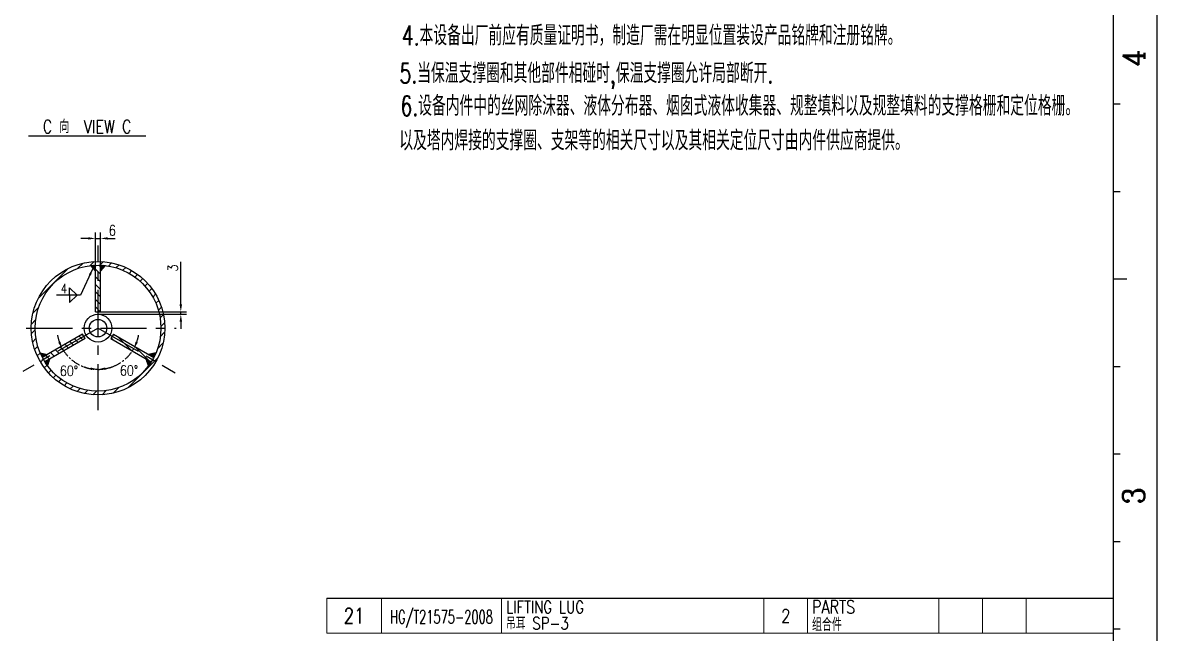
# Model space of a CAD drawing. Header units: millimetres. Extents: x 59416 to 141837, y 76647 to 89475.
# Drawn here: x 64432 to 68326, y 80520 to 82614 of the extents above; entities that cross this region are included whole.
import ezdxf
from ezdxf.enums import TextEntityAlignment as Align

# ---------------------------------------------------------------- set-up
doc = ezdxf.new("R2010")
doc.units = ezdxf.units.MM
doc.linetypes.add('CENTER', pattern=[50.8, 31.75, -6.35, 6.35, -6.35])
for name, color, linetype in [('1轮廓实线层', 7, 'Continuous'), ('2细线层', 4, 'Continuous'), ('3中心线层', 1, 'CENTER'), ('5剖面线层', 2, 'Continuous'), ('6文字层', 3, 'Continuous'), ('7标注层', 4, 'Continuous'), ('DATA', 4, 'Continuous'), ('DIM', 4, 'Continuous'), ('图框层', 7, 'Continuous')]:
    doc.layers.add(name, color=color, linetype=linetype)
doc.layers.add('文字', color=4, linetype='Continuous', lineweight=13)
doc.styles.add('JEREH', font='romans.shx', dxfattribs={"width": 0.7, "bigfont": 'hztxt.shx'})
doc.styles.add('ROMANC', font='romanc', dxfattribs={"width": 0.7, "height": 6})
doc.styles.add('TH_GBDIM', font='romans.shx', dxfattribs={"width": 0.8, "bigfont": 'gbcbig.shx'})
doc.dimstyles.new('TH_GBDIM', dxfattribs={"dimscale": 10, "dimtxt": 3.5, "dimasz": 2.5, "dimexe": 2, "dimexo": 0, "dimgap": 1.5, "dimtad": 1, "dimdec": 0, "dimzin": 0, "dimdsep": 46, "dimtxsty": 'TH_GBDIM', "dimcen": 2.5, "dimclrd": 130, "dimclre": 130, "dimclrt": 3, "dimadec": 0, "dimazin": 0, "dimtfac": 0.714286, "dimtdec": 0, "dimtmove": 0, "dimatfit": 3, "dimfxl": 1, "dimtzin": 0, "dimlwd": -1, "dimlwe": -1, "dimarcsym": 0})
pattern_1 = [(165, (73985.7502, 71868.8336), (-0.236664135, -0.883242576), [])]
pattern_2 = [(285, (68441.6691, 94464.6739), (0.883242576, 0.236664135), [])]
pattern_3 = [(135, (77736.5669, 78365.4387), (0.64657844, 0.64657844), [])]

# ---------------------------------------------------------------- blocks, each defined once
blk = doc.blocks.new('PC_PAPER_BLOCK')
at = {"layer": '2细线层'}
for p, q in [((220, 0), (220, -1.5)), ((240, 0), (240, -1.5)), ((260, 0), (260, -1.5)), ((280, 0), (280, -1.5)), ((300, 0), (300, -3)), ((320, 0), (320, -1.5)), ((340, 0), (340, -1.5)), ((-25, -10), (816, -10))]:
    blk.add_line(p, q, dxfattribs=at)
at = {"layer": '图框层'}
blk.add_line((0, 0), (806, 0), dxfattribs=at)
at = {"layer": '2细线层', "style": 'ROMANC', "width": 0.9}
for s, p in [('3', (248.5, -7.11)), ('4', (348.58, -7.11))]:
    blk.add_text(s, height=5, dxfattribs=at).set_placement(p)
blk = doc.blocks.new('*D786')
at = {"layer": '3中心线层', "color": 130, "transparency": 16777216}
for start, end in [(340.1471, 350.2942), (270, 330), (249.7058, 259.8529)]:
    blk.add_arc((64690.9, 81566.3), 141.3, start, end, dxfattribs=at)
for points in [[(64827.6, 81516.6), (64820, 81520.1), (64813.3, 81495.6)], [(64666.3, 81431.3), (64665.6, 81423), (64690.9, 81425)]]:
    blk.add_solid(points, dxfattribs=at)
at = {"layer": 'Defpoints', "color": 0, "transparency": 16777216}
for p in [(64690.9, 81850.1), (64690.9, 81566.3), (64739.2, 81433.5), (64956, 81413.2), (64690.9, 81284.5)]:
    blk.add_point(p, dxfattribs=at)
at = {"layer": '3中心线层', "color": 3, "transparency": 16777216, "insert": (64797.2, 81420.9), "char_height": 35, "attachment_point": 5, "style": 'TH_GBDIM'}
blk.add_mtext('60°', dxfattribs=at)
blk = doc.blocks.new('*D787')
at = {"layer": '3中心线层', "color": 130, "transparency": 16777216}
for start, end in [(189.6851, 199.8425), (210, 270), (280.1575, 290.3149)]:
    blk.add_arc((64690.9, 81566.3), 141.2, start, end, dxfattribs=at)
for points in [[(64561.8, 81520.1), (64554.3, 81516.6), (64568.6, 81495.7)], [(64716.1, 81423.2), (64715.4, 81431.5), (64690.9, 81425.1)]]:
    blk.add_solid(points, dxfattribs=at)
at = {"layer": 'Defpoints', "color": 0, "transparency": 16777216}
for p in [(64690.9, 81850.1), (64690.9, 81566.3), (64432.4, 81417.1), (64642.6, 81433.6), (64690.9, 81284.5)]:
    blk.add_point(p, dxfattribs=at)
at = {"layer": '3中心线层', "color": 3, "transparency": 16777216, "insert": (64591, 81419.8), "char_height": 35, "attachment_point": 5, "style": 'TH_GBDIM'}
blk.add_mtext('60°', dxfattribs=at)
blk = doc.blocks.new('*D788')
at = {"layer": '1轮廓实线层', "color": 130, "transparency": 16777216}
for p, q in [((64682.2, 81782.1), (64682.2, 81894)), ((64699.5, 81782.1), (64699.5, 81894)), ((64657.2, 81874), (64632.2, 81874)), ((64682.2, 81874), (64699.5, 81874)), ((64724.5, 81874), (64749.5, 81874))]:
    blk.add_line(p, q, dxfattribs=at)
for points in [[(64657.2, 81878.2), (64657.2, 81869.9), (64682.2, 81874)], [(64724.5, 81878.2), (64724.5, 81869.9), (64699.5, 81874)]]:
    blk.add_solid(points, dxfattribs=at)
at = {"layer": 'Defpoints', "color": 0, "transparency": 16777216}
for p in [(64699.5, 81874), (64682.2, 81782.1), (64699.5, 81782.1)]:
    blk.add_point(p, dxfattribs=at)
at = {"layer": '1轮廓实线层', "color": 3, "transparency": 16777216, "insert": (64740, 81901.5), "char_height": 35, "attachment_point": 5, "style": 'TH_GBDIM'}
blk.add_mtext('6{}{}', dxfattribs=at)
blk = doc.blocks.new('*D789')
at = {"layer": '1轮廓实线层', "color": 130, "transparency": 16777216}
for p, q in [((64975, 81647.5), (64975, 81793.6)), ((64690.9, 81622.5), (64995, 81622.5)), ((64690.9, 81613.8), (64995, 81613.8)), ((64975, 81613.8), (64975, 81622.5)), ((64975, 81588.8), (64975, 81563.8))]:
    blk.add_line(p, q, dxfattribs=at)
for points in [[(64970.9, 81647.5), (64979.2, 81647.5), (64975, 81622.5)], [(64970.9, 81588.8), (64979.2, 81588.8), (64975, 81613.8)]]:
    blk.add_solid(points, dxfattribs=at)
at = {"layer": 'Defpoints', "color": 0, "transparency": 16777216}
for p in [(64690.9, 81622.5), (64690.9, 81613.8), (64975, 81613.8)]:
    blk.add_point(p, dxfattribs=at)
at = {"layer": '1轮廓实线层', "color": 3, "transparency": 16777216, "insert": (64947.5, 81772.3), "char_height": 35, "attachment_point": 5, "rotation": 90, "style": 'TH_GBDIM'}
blk.add_mtext('3{}{}', dxfattribs=at)
blk = doc.blocks.new('PC_MXB_BLOCK')
at = {"layer": '2细线层'}
blk.add_line((-180, 8), (0, 8), dxfattribs=at)
blk.add_line((-180, 8), (0, 8), dxfattribs=at)
at = {"layer": '文字'}
for p, q in [((-180, 8), (0, 8)), ((-167.5, 8), (-167.5, 0)), ((-140, 8), (-140, 0)), ((-80, 8), (-80, 0)), ((-70, 8), (-70, 0)), ((-40, 8), (-40, 0)), ((-30, 8), (-30, 0)), ((-20, 8), (-20, 0)), ((-180, 0), (0, 0)), ((-180, 0), (0, 0))]:
    blk.add_line(p, q, dxfattribs=at)
blk.add_lwpolyline([(-180, 0), (-180, 8)], dxfattribs=at)
at = {"layer": '6文字层', "style": 'TH_GBDIM', "width": 4.384761}
blk.add_attdef('材料上', text='', height=3, rotation=359.9009, dxfattribs=at).set_placement((-69, 4.55), (-41, 4.5), align=Align.FIT)
at = {"layer": '6文字层', "style": 'TH_GBDIM'}
for tag, height, width, p, p2 in [('序号', 3.5, 2.193548, (-179, 2.25), (-168.5, 2.25)), ('代号上', 3, 3.993092, (-166.5, 4.5), (-141, 4.5)), ('代号', 3, 5.727599, (-165.5, 2.25), (-142, 2.25)), ('名称英文', 2.8, 7.251333, (-139, 4.6), (-81, 4.6)), ('数量', 3, 1.918871, (-79, 2.5), (-71, 2.5)), ('材料', 3, 6.663167, (-69, 2.5), (-41, 2.5)), ('单重', 3, 2.379703, (-40, 2.7), (-30, 2.7)), ('总重', 3, 2.379703, (-30, 2.7), (-20, 2.7)), ('备注', 3, 4.759405, (-20, 2.7), (0, 2.7)), ('代号下', 3, 4.077601, (-166.5, 0.5), (-141, 0.5)), ('名称中文', 2.8, 7.251333, (-139, 0.88), (-81, 0.88)), ('材料下', 3, 4.477366, (-69, 0.5), (-41, 0.5))]:
    blk.add_attdef(tag, text='', height=height, dxfattribs=dict(at, width=width)).set_placement(p, p2, align=Align.FIT)

msp = doc.modelspace()

# ---------------------------------------------------------------- hatches: boundary and pattern name
at = {"layer": '5剖面线层'}
h = msp.add_hatch(dxfattribs=at)
h.set_pattern_fill('ANSI31', color=256, scale=7.2, style=0)
h.set_pattern_definition([(45, (50703.442, 80979.028), (-16.16446, 16.16446), [])])
h.paths.add_polyline_path([(64690.9, 81782.3), (64690.9, 81795.3, 0.414214), (64461.9, 81566.3), (64474.9, 81566.3, -0.414214)])
h.paths.add_polyline_path([(64474.9, 81566.3), (64461.9, 81566.3, 0.131652), (64492.6, 81451.8), (64503.8, 81458.3, -0.131652)])
h.paths.add_polyline_path([(64503.8, 81458.3), (64492.6, 81451.8, 0.267949), (64690.9, 81337.4), (64690.9, 81350.3, -0.267949)])
h.paths.add_polyline_path([(64889.1, 81451.8), (64877.9, 81458.3, -0.267949), (64690.9, 81350.3), (64690.9, 81337.4, 0.267949)])
h.paths.add_polyline_path([(64919.8, 81566.3), (64906.9, 81566.3, -0.131652), (64877.9, 81458.3), (64889.1, 81451.8, 0.131652)])
h.paths.add_polyline_path([(64690.9, 81795.3), (64690.9, 81782.3, -0.414214), (64906.9, 81566.3), (64919.8, 81566.3, 0.414214)])
h = msp.add_hatch(dxfattribs=at)
h.set_pattern_fill('ANSI31', color=256, scale=5.76, angle=90, style=0)
h.set_pattern_definition([(135, (50703.442, 80979.028), (-12.931569, -12.931569), [])])
h.paths.add_polyline_path([(64699.5, 81782.1, 0.010003), (64690.9, 81782.3), (64690.9, 81622.5), (64699.5, 81622.5)])
h.paths.add_polyline_path([(64690.9, 81782.3, 0.010003), (64682.2, 81782.1), (64682.2, 81622.5), (64690.9, 81622.5)])
h.paths.add_polyline_path([(64642.2, 81538.2), (64637.9, 81545.7), (64499.6, 81465.9, 0.010003), (64503.8, 81458.3)])
h.paths.add_polyline_path([(64646.5, 81530.8), (64642.2, 81538.2), (64503.8, 81458.3, 0.010003), (64508.3, 81450.9)])
h.paths.add_polyline_path([(64743.8, 81545.7), (64739.5, 81538.2), (64877.9, 81458.3, 0.010003), (64882.1, 81465.9)])
h.paths.add_polyline_path([(64739.5, 81538.2), (64735.2, 81530.8), (64873.4, 81450.9, 0.010003), (64877.9, 81458.3)])
h = msp.add_hatch(dxfattribs=at)
h.set_pattern_fill('ANSI31', color=256, scale=0.288, style=0)
h.set_pattern_definition(pattern_3)
h.paths.add_polyline_path([(64664.9, 81780.8, -0.020072), (64682.2, 81782.1), (64682.2, 81761.7)])
h = msp.add_hatch(dxfattribs=at)
h.set_pattern_fill('ANSI31', color=256, scale=0.288, style=0)
h.set_pattern_definition(pattern_3)
h.paths.add_polyline_path([(64716.8, 81780.8, 0.020072), (64699.5, 81782.1), (64699.5, 81761.7)])
h = msp.add_hatch(dxfattribs=at)
h.set_pattern_fill('ANSI31', color=256, scale=0.288, angle=120, style=0)
h.set_pattern_definition(pattern_1)
h.paths.add_polyline_path([(64492.2, 81481.5, 0.020072), (64499.6, 81465.9), (64517.3, 81476.1)])
h = msp.add_hatch(dxfattribs=at)
h.set_pattern_fill('ANSI31', color=256, scale=0.288, angle=120, style=0)
h.set_pattern_definition(pattern_1)
h.paths.add_polyline_path([(64508.3, 81450.9, 0.020072), (64518.1, 81436.6), (64526, 81461.1)])
h = msp.add_hatch(dxfattribs=at)
h.set_pattern_fill('ANSI31', color=256, scale=0.288, angle=-120, style=0)
h.set_pattern_definition(pattern_2)
h.paths.add_polyline_path([(64863.6, 81436.6, 0.020072), (64873.4, 81450.9), (64855.7, 81461.1)])
h = msp.add_hatch(dxfattribs=at)
h.set_pattern_fill('ANSI31', color=256, scale=0.288, angle=-120, style=0)
h.set_pattern_definition(pattern_2)
h.paths.add_polyline_path([(64882.1, 81465.9, 0.020072), (64889.5, 81481.5), (64864.4, 81476.1)])

# ---------------------------------------------------------------- linework, layer by layer
at = {"layer": '1轮廓实线层'}
for p, q in [((64664.9, 81780.8), (64682.2, 81761.7)), ((64682.2, 81622.5), (64682.2, 81782.1)), ((64699.5, 81622.5), (64699.5, 81782.1)), ((64716.8, 81780.8), (64699.5, 81761.7)), ((64682.2, 81622.5), (64699.5, 81622.5)), ((64637.9, 81545.7), (64499.6, 81465.9)), ((64646.5, 81530.8), (64637.9, 81545.7)), ((64743.8, 81545.7), (64735.2, 81530.8)), ((64743.8, 81545.7), (64882.1, 81465.9)), ((64646.5, 81530.8), (64508.3, 81450.9)), ((64735.2, 81530.8), (64873.4, 81450.9)), ((64492.2, 81481.5), (64517.3, 81476.1)), ((64518.1, 81436.6), (64526, 81461.1)), ((64863.6, 81436.6), (64855.7, 81461.1)), ((64889.5, 81481.5), (64864.4, 81476.1))]:
    msp.add_line(p, q, dxfattribs=at)
for radius in [229, 216, 47.5, 30.2]:
    msp.add_circle((64690.9, 81566.3), radius, dxfattribs=at)
at = {"layer": '3中心线层', "ltscale": 5}
for p, q in [((64690.9, 81284.5), (64690.9, 81850.1)), ((64690.9, 81566.3), (64432.4, 81417.1)), ((64444.9, 81566.3), (64958.8, 81566.3)), ((64690.9, 81566.3), (64956, 81413.2))]:
    msp.add_line(p, q, dxfattribs=at)
at = {"layer": 'DIM'}
for p, q in [((64592.8, 81679.4), (64592.8, 81704.9)), ((64592.8, 81704.9), (64619.9, 81679.4)), ((64630.3, 81679.4), (64548, 81679.4)), ((64592.8, 81653.9), (64619.9, 81679.4)), ((64592.8, 81679.4), (64592.8, 81653.9))]:
    msp.add_line(p, q, dxfattribs=at)

# ---------------------------------------------------------------- block references
at = {"layer": '图框层', "xscale": 15, "yscale": 15, "zscale": 15, "rotation": 90}
msp.add_blockref('PC_PAPER_BLOCK', (68176, 77235), dxfattribs=at)
at = {"layer": '图框层'}
ref = msp.add_blockref('PC_MXB_BLOCK', (68176, 80520, 0), dxfattribs=dict(at, xscale=14.99999999999758, yscale=14.99999999999758, zscale=14.99999999999758))
ref.add_attrib('材料下', '组合件', (67141, 80527.5, 0), dxfattribs={"layer": '6文字层', "height": 45, "style": 'TH_GBDIM', "width": 0.8})
ref.add_attrib('材料上', 'PARTS', (67141, 80588.2, 0), dxfattribs={"layer": '6文字层', "height": 45, "rotation": 359.9009, "style": 'TH_GBDIM', "width": 0.8})
ref.add_attrib('数量', '2', dxfattribs={"layer": '6文字层', "height": 45, "style": 'TH_GBDIM', "width": 0.8}).set_placement((67051, 80557.5, 0), align=Align.CENTER)
ref.add_attrib('名称英文', 'LIFTING LUG', (66091, 80589, 0), dxfattribs={"layer": '6文字层', "height": 42, "style": 'TH_GBDIM', "width": 0.8})
ref.add_attrib('名称中文', '吊耳 SP-3', (66091, 80533.3, 0), dxfattribs={"layer": '6文字层', "height": 42, "style": 'TH_GBDIM', "width": 0.8})
ref.add_attrib('代号', 'HG/T21575-2008', dxfattribs={"layer": '6文字层', "height": 45, "style": 'TH_GBDIM', "width": 0.579225}).set_placement((65693.5, 80553.8, 0), (66046, 80553.8, 0), align=Align.FIT)
ref.add_attrib('序号', '21', dxfattribs={"layer": '6文字层', "height": 52.5, "style": 'TH_GBDIM', "width": 0.8}).set_placement((65569.8, 80553.8, 0), align=Align.CENTER)

# ---------------------------------------------------------------- texts
at = {"layer": '7标注层', "style": 'JEREH', "width": 0.7}
for s, p in [('4.本设备出厂前应有质量证明书，制造厂需在明显位置装设产品铭牌和注册铭牌。', (65733.7, 82569.8)), ('6.设备内件中的丝网除沫器、液体分布器、烟囱式液体收集器、规整填料以及规整填料的支撑格栅和定位格栅。', (65729, 82328.5)), ('以及塔内焊接的支撑圈、支架等的相关尺寸以及其相关定位尺寸由内件供应商提供。', (65724.8, 82209.8))]:
    msp.add_text(s, height=67.5, dxfattribs=at).set_placement(p, align=Align.MIDDLE_LEFT)
msp.add_text('5.当保温支撑圈和其他部件相碰时,保温支撑圈允许局部断开.', height=67.5, dxfattribs=at).set_placement((65725.6, 82406.5))
at = {"layer": 'DATA', "style": 'TH_GBDIM', "width": 0.8}
msp.add_text('%%u  C 向  VIEW C  ', height=45, dxfattribs=at).set_placement((64451.9, 82234.9))
at = {"layer": 'DIM', "linetype": 'Continuous', "style": 'TH_GBDIM', "width": 0.8}
msp.add_text('4', height=32.4, dxfattribs=at).set_placement((64563, 81718.2), align=Align.TOP_LEFT)

# ---------------------------------------------------------------- dimensions: what is measured, and where the dimension line sits
at = {"layer": '1轮廓实线层'}
dim = msp.add_linear_dim(base=(64699.5, 81874), p1=(64682.2, 81782.1), p2=(64699.5, 81782.1), text='6{}{}', dimstyle='TH_GBDIM', override={"dimgap": 1, "dimtoh": 1, "dimtxsty": 'TH_GBDIM', "dimtmove": 1}, dxfattribs=at)
dim.commit()
dim.dimension.update_dxf_attribs({"geometry": '*D788', "text_midpoint": (64740, 81874), "dimtype": 160})
dim = msp.add_linear_dim(base=(64975, 81613.8), p1=(64690.9, 81622.5), p2=(64690.9, 81613.8), angle=90, text='3{}{}', dimstyle='TH_GBDIM', override={"dimgap": 1}, dxfattribs=at)
dim.commit()
dim.dimension.update_dxf_attribs({"geometry": '*D789', "text_midpoint": (64975, 81772.3), "dimtype": 160})
at = {"layer": '3中心线层'}
for base, line2, picture, middle in [((64642.6, 81433.6), ((64690.9, 81566.3), (64432.4, 81417.1)), '*D787', (64591, 81419.8)), ((64739.2, 81433.5), ((64690.9, 81566.3), (64956, 81413.2)), '*D786', (64797.2, 81420.9))]:
    dim = msp.add_angular_dim_2l(base=base, line1=((64690.9, 81284.5), (64690.9, 81850.1)), line2=line2, dimstyle='TH_GBDIM', override={"dimgap": 1, "dimtoh": 1, "dimtmove": 1}, dxfattribs=at)
    dim.commit()
    dim.dimension.update_dxf_attribs({"geometry": picture, "text_midpoint": middle, "dimtype": 162})

# ---------------------------------------------------------------- leaders
at = {"layer": '1轮廓实线层'}
msp.add_leader([(64673.6, 81771.2), (64630.3, 81679.4)], dimstyle='TH_GBDIM', override={"dimgap": 1.5, "dimtad": 0, "dimtxsty": 'TH_GBDIM'}, dxfattribs=at)

doc.saveas('drawing.dxf')
